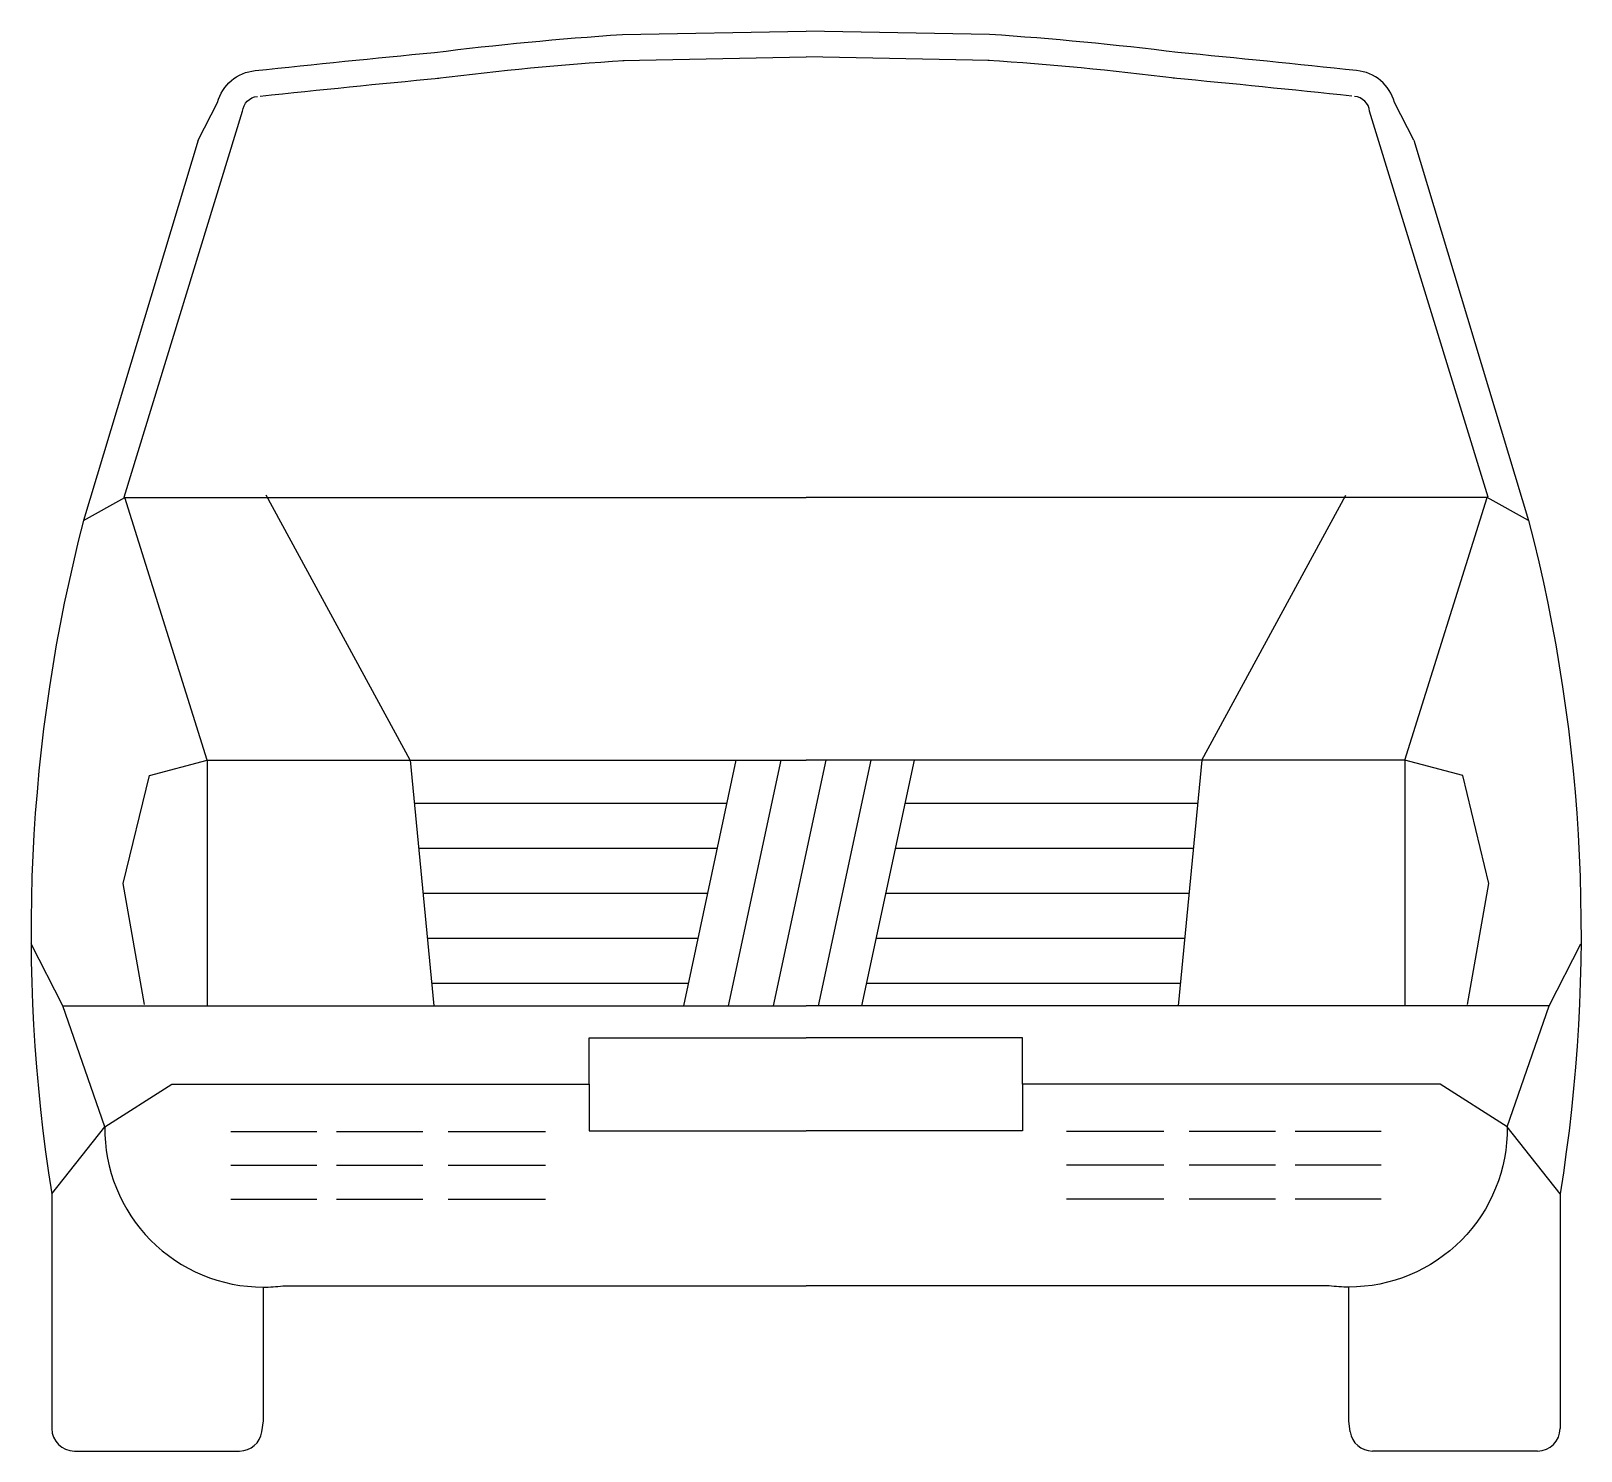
# Model space of a CAD drawing. Extents: x 1.54 to 2.92, y 2.04 to 3.3.
import ezdxf

# ---------------------------------------------------------------- set-up
doc = ezdxf.new("R2010")
doc.units = 0
doc.linetypes.add('HIDDEN', pattern=[0])
doc.layers.add('SIMBOLI', color=2, linetype='CONTINUOUS')
doc.layers.add('SIMBOLI___IB', color=2, linetype='CONTINUOUS')

msp = doc.modelspace()

# ---------------------------------------------------------------- linework, layer by layer
at = {"layer": 'SIMBOLI', "color": 0}
for p, q in [((1.5582, 2.27), (1.5582, 2.0613)), ((2.8993, 2.27), (2.8993, 2.0613)), ((1.7463, 2.0681), (1.7463, 2.1871)), ((2.7113, 2.0681), (2.7113, 2.1871)), ((1.7449, 2.0585), (1.7463, 2.0681)), ((2.7126, 2.0585), (2.7113, 2.0681)), ((1.5782, 2.0413), (1.7251, 2.0413)), ((2.8793, 2.0413), (2.7324, 2.0413))]:
    msp.add_line(p, q, dxfattribs=at)
for points in [[(1.8983, 3.2851, -0.014872), (2.0655, 3.3011, -0.021612)], [(2.5593, 3.2851, 0.014872), (2.392, 3.3011, 0.021612)], [(1.7391, 3.269, -0.002909), (1.8983, 3.2851, -0.114982)], [(2.7184, 3.269, 0.002909), (2.5593, 3.2851, 0.114982)], [(1.6884, 3.2071), (1.7056, 3.2406, -0.321601), (1.7391, 3.269, -0.89906)], [(1.9011, 3.2622, -0.014872), (2.067, 3.2781, -0.014872)], [(2.5564, 3.2622, 0.014872), (2.3905, 3.2781, 0.014872)], [(2.7692, 3.2071), (2.7519, 3.2406, 0.321601), (2.7184, 3.269, 0.89906)], [(1.7435, 3.2463, -0.002902), (1.9022, 3.2623, -0.002902)], [(2.714, 3.2463, 0.002902), (2.5553, 3.2623, 0.002902)], [(1.6224, 2.8897), (1.7277, 3.2329, -0.361452), (1.741, 3.246, -0.389069)], [(2.8352, 2.8897), (2.7299, 3.2329, 0.361452), (2.7165, 3.246, 0.389069)], [(1.6884, 3.2071), (1.5863, 2.869, 0.10351), (1.5582, 2.27)], [(2.7692, 3.2071), (2.8713, 2.869, -0.10351), (2.8993, 2.27)], [(1.7463, 2.1871, 0.030782), (1.7635, 2.1881)], [(2.7113, 2.1871, -0.030782), (2.694, 2.1881)]]:
    msp.add_lwpolyline(points, format="xyb", dxfattribs=at)
for points in [[(2.0655, 3.3011), (2.2288, 3.3042)], [(2.392, 3.3011), (2.2288, 3.3042)], [(2.0659, 3.2781), (2.2288, 3.2812)], [(2.3916, 3.2781), (2.2288, 3.2812)], [(1.7635, 2.1881), (2.2288, 2.1881)], [(2.694, 2.1881), (2.2288, 2.1881)]]:
    msp.add_lwpolyline(points, dxfattribs=at)
for centre, start, end in [((1.5782, 2.0613), 180, 270), ((1.7251, 2.0613), 270, 351.8117), ((2.7324, 2.0613), 188.1883, 270), ((2.8793, 2.0613), 270, 0)]:
    msp.add_arc(centre, 0.02, start, end, dxfattribs=at)
at = {"layer": 'SIMBOLI___IB', "color": 0}
for p, q in [((2.1664, 2.6556), (2.1197, 2.4372)), ((2.2064, 2.6556), (2.1597, 2.4372)), ((2.2464, 2.6556), (2.1997, 2.4372)), ((2.7612, 2.6556), (2.2288, 2.6556)), ((2.2864, 2.6556), (2.2397, 2.4372)), ((2.3248, 2.6556), (2.2781, 2.4372)), ((2.8127, 2.6422), (2.7612, 2.6556)), ((2.8359, 2.546), (2.8127, 2.6422)), ((2.8169, 2.4383), (2.8359, 2.546)), ((2.0361, 2.3675), (2.0361, 2.4088)), ((2.0361, 2.4088), (2.2288, 2.4088)), ((2.4214, 2.4088), (2.2288, 2.4088)), ((2.4214, 2.3675), (2.4214, 2.4088)), ((1.6053, 2.3296), (1.665, 2.3675)), ((1.665, 2.3675), (2.0361, 2.3675)), ((2.0361, 2.3675), (2.0361, 2.3261)), ((2.4214, 2.3675), (2.4214, 2.3261)), ((2.7925, 2.3675), (2.4214, 2.3675)), ((2.8522, 2.3296), (2.7925, 2.3675)), ((2.0361, 2.3261), (2.2288, 2.3261)), ((2.4214, 2.3261), (2.2288, 2.3261))]:
    msp.add_line(p, q, dxfattribs=at)
at = {"layer": 'SIMBOLI___IB', "color": 0, "linetype": 'HIDDEN'}
for p, q in [((1.7172, 2.3254), (1.7938, 2.3254)), ((1.8114, 2.3254), (1.888, 2.3254)), ((1.9105, 2.3254), (1.9972, 2.3254)), ((2.547, 2.3254), (2.4604, 2.3254)), ((2.6461, 2.3254), (2.5695, 2.3254)), ((2.7403, 2.3254), (2.6637, 2.3254)), ((1.7172, 2.2954), (1.7938, 2.2954)), ((1.8114, 2.2954), (1.888, 2.2954)), ((1.9105, 2.2954), (1.9972, 2.2954)), ((2.547, 2.2954), (2.4604, 2.2954)), ((2.6461, 2.2954), (2.5695, 2.2954)), ((2.7403, 2.2954), (2.6637, 2.2954)), ((1.7172, 2.2654), (1.7938, 2.2654)), ((1.8114, 2.2654), (1.888, 2.2654)), ((1.9105, 2.2654), (1.9972, 2.2654)), ((2.547, 2.2654), (2.4604, 2.2654)), ((2.6461, 2.2654), (2.5695, 2.2654)), ((2.7403, 2.2654), (2.6637, 2.2654))]:
    msp.add_line(p, q, dxfattribs=at)
at = {"layer": 'SIMBOLI___IB', "color": 0}
for points in [[(1.5863, 2.869), (1.6231, 2.8894), (2.2288, 2.8894)], [(1.6963, 2.6556), (1.6231, 2.8894)], [(1.8768, 2.6556), (1.7488, 2.8915)], [(2.8713, 2.869), (2.8344, 2.8894), (2.2288, 2.8894)], [(2.5807, 2.6556), (2.7087, 2.8915)], [(2.7612, 2.6556), (2.8344, 2.8894)], [(1.6406, 2.4383), (1.6217, 2.546), (1.6449, 2.6422), (1.6963, 2.6556), (2.2288, 2.6556)], [(1.6963, 2.6556), (1.6963, 2.4372)], [(1.8768, 2.6556), (1.8979, 2.4372)], [(2.5807, 2.6556), (2.5596, 2.4372)], [(2.7612, 2.6556), (2.7612, 2.4372)], [(2.1582, 2.6172), (1.8805, 2.6172)], [(2.577, 2.6172), (2.3166, 2.6172)], [(2.1496, 2.5772), (1.8844, 2.5772)], [(2.5731, 2.5772), (2.308, 2.5772)], [(2.1411, 2.5372), (1.8882, 2.5372)], [(2.5693, 2.5372), (2.2995, 2.5372)], [(2.1325, 2.4972), (1.8921, 2.4972)], [(2.5654, 2.4972), (2.2909, 2.4972)], [(1.6053, 2.3296), (1.5681, 2.4372), (1.5397, 2.4925)], [(2.8522, 2.3296), (2.8895, 2.4372), (2.9178, 2.4925)], [(2.124, 2.4572), (1.896, 2.4572)], [(2.5615, 2.4572), (2.2823, 2.4572)], [(1.5681, 2.4372), (2.2288, 2.4372)], [(2.8895, 2.4372), (2.2288, 2.4372)]]:
    msp.add_lwpolyline(points, dxfattribs=at)
for points in [[(1.5582, 2.27), (1.6053, 2.3296, 0.41841), (1.7463, 2.1871)], [(2.8993, 2.27), (2.8522, 2.3296, -0.41841), (2.7113, 2.1871)]]:
    msp.add_lwpolyline(points, format="xyb", dxfattribs=at)

doc.saveas('drawing.dxf')
